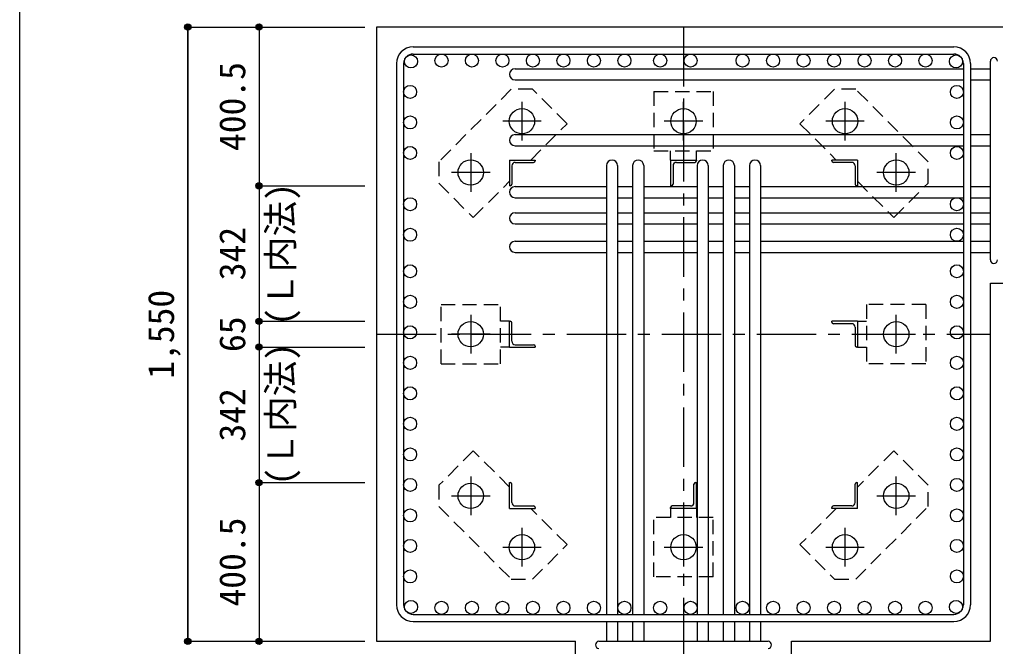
# Model space of a CAD drawing. Units: millimetres at full size, sheet at 1:30. Extents: x -5973 to 5954, y -4195 to 4201.
# Drawn here: x -5973 to -3508, y 1668 to 3250 of the extents above; entities that cross this region are included whole.
import ezdxf
from ezdxf.enums import TextEntityAlignment as Align

# ---------------------------------------------------------------- set-up
doc = ezdxf.new("R2010")
doc.units = ezdxf.units.MM
doc.header["$LTSCALE"] = 30
doc.header["$PDMODE"] = 32
doc.header["$PDSIZE"] = 15
doc.linetypes.add('CHAIN1', pattern=[8, 5, -1, 1, -1])
doc.linetypes.add('DASHED1', pattern=[1.8, 1.2, -0.6])
for name, color, linetype in [('0-1_躯体線', 2, 'Continuous'), ('0-2_アンカーボルト', 4, 'CHAIN1'), ('0-3_立上り筋', 3, 'Continuous'), ('0-4_フープ筋', 7, 'Continuous'), ('0-5_基礎梁筋', 7, 'Continuous'), ('0-6_スタラップ筋', 7, 'Continuous'), ('0-7_文字', 4, 'Continuous'), ('0-9_プレート', 4, 'DASHED1'), ('0-A_アングル', 4, 'Continuous'), ('0-D_寸法', 4, 'Continuous'), ('F-0_枠', 6, 'Continuous')]:
    doc.layers.add(name, color=color, linetype=linetype)
doc.styles.add('ＭＳ ゴシック', font='')
doc.styles.get('ＭＳ ゴシック').set_extended_font_data('MS Gothic')

msp = doc.modelspace()

# ---------------------------------------------------------------- linework, layer by layer
at = {"layer": '0-1_躯体線'}
for p, q in [((-5070.8, 3231.03), (-5070.8, 1681.03)), ((-3120.8, 3231.03), (-5070.8, 3231.03)), ((-3520.8, 2584.53), (-3120.8, 2584.53)), ((-3520.8, 1681.03), (-3520.8, 2584.53)), ((-5070.8, 1681.03), (-4568.3, 1681.03)), ((-4568.3, 1281.03), (-4568.3, 1681.03)), ((-4023.3, 1281.03), (-4023.3, 1681.03)), ((-4023.3, 1681.03), (-3520.8, 1681.03))]:
    msp.add_line(p, q, dxfattribs=at)
at = {"layer": '0-2_アンカーボルト'}
for p, q in [((-4703.8, 3042.23), (-4703.8, 2944.73)), ((-4295.8, 2944.73), (-4295.8, 3042.23)), ((-3887.8, 2944.73), (-3887.8, 3042.23)), ((-4655, 2993.53), (-4752.5, 2993.53)), ((-4247.1, 2993.53), (-4344.6, 2993.53)), ((-3839.1, 2993.53), (-3936.6, 2993.53)), ((-4833.3, 2912.73), (-4833.3, 2815.23)), ((-3758.3, 2815.23), (-3758.3, 2912.73)), ((-4784.5, 2864.03), (-4882, 2864.03)), ((-3709.6, 2864.03), (-3807.1, 2864.03)), ((-4833.3, 2504.73), (-4833.3, 2407.23)), ((-3758.3, 2407.33), (-3758.3, 2504.83)), ((-4784.5, 2456.03), (-4882, 2456.03)), ((-3807.1, 2456.03), (-3709.6, 2456.03)), ((-4833.3, 2096.83), (-4833.3, 1999.33)), ((-3758.3, 1999.33), (-3758.3, 2096.83)), ((-4882, 2048.03), (-4784.5, 2048.03)), ((-3807.1, 2048.03), (-3709.6, 2048.03)), ((-4703.8, 1967.33), (-4703.8, 1869.83)), ((-4295.8, 1967.33), (-4295.8, 1869.83)), ((-3887.8, 1869.83), (-3887.8, 1967.33)), ((-4752.5, 1918.53), (-4655, 1918.53)), ((-4344.5, 1918.53), (-4247, 1918.53)), ((-3936.6, 1918.53), (-3839.1, 1918.53))]:
    msp.add_line(p, q, dxfattribs=at)
at = {"layer": '0-2_アンカーボルト', "color": 3, "linetype": 'Continuous'}
for centre in [(-4703.8, 2993.53), (-4295.8, 2993.53), (-3887.8, 2993.53), (-4833.3, 2864.03), (-3758.3, 2864.03), (-4833.3, 2456.03), (-3758.3, 2456.03), (-4833.3, 2048.03), (-3758.3, 2048.03), (-4703.8, 1918.53), (-4295.8, 1918.53), (-3887.8, 1918.53)]:
    msp.add_circle(centre, 32, dxfattribs=at)
at = {"layer": '0-3_立上り筋'}
for centre in [(-4984.1, 3144.33), (-4907.1, 3146.53), (-4830.1, 3146.53), (-4753.1, 3146.53), (-4676.1, 3146.53), (-4599.1, 3146.53), (-4522.1, 3146.53), (-4445.1, 3146.53), (-4354.8, 3146.53), (-4277.8, 3146.53), (-4146.5, 3146.53), (-4069.5, 3146.53), (-3992.5, 3146.53), (-3915.5, 3146.53), (-3838.5, 3146.53), (-3761.5, 3146.53), (-3684.5, 3146.53), (-3607.5, 3144.33), (-4986.3, 3067.33), (-3605.3, 3067.33), (-4986.3, 2990.33), (-3605.3, 2990.33), (-4986.3, 2913.33), (-3605.3, 2913.33), (-4986.3, 2784.03), (-3605.3, 2784.03), (-4986.3, 2707.03), (-3605.3, 2707.03), (-4986.3, 2614.73), (-3605.3, 2614.73), (-4986.3, 2537.73), (-3605.3, 2537.73), (-4986.3, 2460.73), (-3605.3, 2460.73), (-4986.3, 2383.73), (-3605.3, 2383.73), (-4986.3, 2306.73), (-3605.3, 2306.73), (-4986.3, 2229.73), (-3605.3, 2229.73), (-4986.3, 2152.73), (-3605.3, 2152.73), (-4986.3, 2075.73), (-3605.3, 2075.73), (-4986.3, 1998.73), (-3605.3, 1998.73), (-4986.3, 1921.73), (-3605.3, 1921.73), (-4986.3, 1844.73), (-3605.3, 1844.73), (-4984.1, 1767.73), (-4907.1, 1765.53), (-4830.1, 1765.53), (-4753.1, 1765.53), (-4676.1, 1765.53), (-4599.1, 1765.53), (-4522.1, 1765.53), (-4445.1, 1765.53), (-4354.8, 1765.53), (-4277.8, 1765.53), (-4146.5, 1765.53), (-4069.5, 1765.53), (-3992.5, 1765.53), (-3915.5, 1765.53), (-3838.5, 1765.53), (-3761.5, 1765.53), (-3684.5, 1765.53), (-3607.5, 1767.73)]:
    msp.add_circle(centre, 16.5, dxfattribs=at)
at = {"layer": '0-4_フープ筋'}
for p, q in [((-4978.8, 3181.03), (-3612.8, 3181.03)), ((-4978.8, 3163.03), (-3612.8, 3163.03)), ((-5020.8, 3139.03), (-5020.8, 1773.03)), ((-5002.8, 3139.03), (-5002.8, 1773.03)), ((-3588.8, 3139.03), (-3588.8, 1773.03)), ((-3570.8, 3139.03), (-3570.8, 1773.03)), ((-4978.8, 1749.03), (-3612.8, 1749.03)), ((-4978.8, 1731.03), (-3612.8, 1731.03))]:
    msp.add_line(p, q, dxfattribs=at)
for centre, radius, start, end in [((-4978.8, 3139.03), 42, 90, 180), ((-3612.8, 3139.03), 42, 0, 90), ((-4978.8, 3139.03), 24, 90, 180), ((-3612.8, 3139.03), 24, 0, 90), ((-4978.8, 1773.03), 42, 180, 270), ((-4978.8, 1773.03), 24, 180, 270), ((-3612.8, 1773.03), 42, 270, 0), ((-3612.8, 1773.03), 24, 270, 0)]:
    msp.add_arc(centre, radius, start, end, dxfattribs=at)
at = {"layer": '0-5_基礎梁筋'}
for p, q in [((-4721.3, 3125.83), (-3588.8, 3125.83)), ((-3570.8, 3125.83), (-3520.8, 3125.83)), ((-4721.3, 3097.83), (-3588.8, 3097.83)), ((-3570.8, 3097.83), (-3520.8, 3097.83)), ((-4721.3, 2959.53), (-3588.8, 2959.53)), ((-3570.8, 2959.53), (-3520.8, 2959.53)), ((-4721.3, 2931.53), (-3588.8, 2931.53)), ((-3570.8, 2931.53), (-3520.8, 2931.53)), ((-4490.3, 2881.53), (-4490.3, 1749.03)), ((-4462.3, 2881.53), (-4462.3, 1749.03)), ((-4424.3, 2881.53), (-4424.3, 1749.03)), ((-4396.3, 2881.53), (-4396.3, 1749.03)), ((-4261.3, 2881.53), (-4261.3, 1749.03)), ((-4233.3, 2881.53), (-4233.3, 1749.03)), ((-4195.3, 2881.53), (-4195.3, 1749.03)), ((-4167.3, 2881.53), (-4167.3, 1749.03)), ((-4129.3, 2881.53), (-4129.3, 1749.03)), ((-4101.3, 2881.53), (-4101.3, 1749.03)), ((-4721.3, 2828.53), (-4490.3, 2828.53)), ((-4462.3, 2828.53), (-4424.3, 2828.53)), ((-4396.3, 2828.53), (-4261.3, 2828.53)), ((-4233.3, 2828.53), (-4195.3, 2828.53)), ((-4167.3, 2828.53), (-4129.3, 2828.53)), ((-4101.3, 2828.53), (-3588.8, 2828.53)), ((-3570.8, 2828.53), (-3520.8, 2828.53)), ((-4721.3, 2800.53), (-4490.3, 2800.53)), ((-4462.3, 2800.53), (-4424.3, 2800.53)), ((-4396.3, 2800.53), (-4261.3, 2800.53)), ((-4233.3, 2800.53), (-4195.3, 2800.53)), ((-4167.3, 2800.53), (-4129.3, 2800.53)), ((-4101.3, 2800.53), (-3588.8, 2800.53)), ((-3570.8, 2800.53), (-3520.8, 2800.53)), ((-4721.3, 2762.53), (-4490.3, 2762.53)), ((-4462.3, 2762.53), (-4424.3, 2762.53)), ((-4396.3, 2762.53), (-4261.3, 2762.53)), ((-4233.3, 2762.53), (-4195.3, 2762.53)), ((-4167.3, 2762.53), (-4129.3, 2762.53)), ((-4101.3, 2762.53), (-3588.8, 2762.53)), ((-3570.8, 2762.53), (-3520.8, 2762.53)), ((-4721.3, 2734.53), (-4490.3, 2734.53)), ((-4462.3, 2734.53), (-4424.3, 2734.53)), ((-4396.3, 2734.53), (-4261.3, 2734.53)), ((-4233.3, 2734.53), (-4195.3, 2734.53)), ((-4167.3, 2734.53), (-4129.3, 2734.53)), ((-4101.3, 2734.53), (-3588.8, 2734.53)), ((-3570.8, 2734.53), (-3520.8, 2734.53)), ((-4721.3, 2690.53), (-4490.3, 2690.53)), ((-4462.3, 2690.53), (-4424.3, 2690.53)), ((-4396.3, 2690.53), (-4261.3, 2690.53)), ((-4233.3, 2690.53), (-4195.3, 2690.53)), ((-4167.3, 2690.53), (-4129.3, 2690.53)), ((-4101.3, 2690.53), (-3588.8, 2690.53)), ((-3570.8, 2690.53), (-3520.8, 2690.53)), ((-4721.3, 2662.53), (-4490.3, 2662.53)), ((-4462.3, 2662.53), (-4424.3, 2662.53)), ((-4396.3, 2662.53), (-4261.3, 2662.53)), ((-4233.3, 2662.53), (-4195.3, 2662.53)), ((-4167.3, 2662.53), (-4129.3, 2662.53)), ((-4101.3, 2662.53), (-3588.8, 2662.53)), ((-3570.8, 2662.53), (-3520.8, 2662.53)), ((-4490.3, 1731.03), (-4490.3, 1681.03)), ((-4462.3, 1731.03), (-4462.3, 1681.03)), ((-4424.3, 1731.03), (-4424.3, 1681.03)), ((-4396.3, 1731.03), (-4396.3, 1681.03)), ((-4261.3, 1731.03), (-4261.3, 1681.03)), ((-4233.3, 1731.03), (-4233.3, 1681.03)), ((-4195.3, 1731.03), (-4195.3, 1681.03)), ((-4167.3, 1731.03), (-4167.3, 1681.03)), ((-4129.3, 1731.03), (-4129.3, 1681.03)), ((-4101.3, 1731.03), (-4101.3, 1681.03))]:
    msp.add_line(p, q, dxfattribs=at)
for centre, start, end in [((-4721.3, 3111.83), 90, 270), ((-4721.3, 2945.53), 90, 270), ((-4476.3, 2881.53), 0, 180), ((-4410.3, 2881.53), 0, 180), ((-4247.3, 2881.53), 0, 180), ((-4181.3, 2881.53), 0, 180), ((-4115.3, 2881.53), 0, 180), ((-4721.3, 2814.53), 90, 270), ((-4721.3, 2748.53), 90, 270), ((-4721.3, 2676.53), 90, 270)]:
    msp.add_arc(centre, 14, start, end, dxfattribs=at)
at = {"layer": '0-6_スタラップ筋'}
for p, q in [((-3520.8, 2643.53), (-3520.8, 3144.83)), ((-4509.3, 1681.03), (-4082.3, 1681.03))]:
    msp.add_line(p, q, dxfattribs=at)
for centre, start, end in [((-3511.8, 3144.83), 0, 180), ((-3511.8, 2643.53), 180, 0), ((-4509.3, 1672.03), 90, 270), ((-4082.3, 1672.03), 270, 90)]:
    msp.add_arc(centre, 9, start, end, dxfattribs=at)
at = {"layer": '0-9_プレート'}
for p, q in [((-4590, 2987.13), (-4677, 3074.03)), ((-4370.8, 3068.53), (-4370.8, 2918.53)), ((-4681.6, 2895.53), (-4590, 2987.13)), ((-4370.8, 2918.53), (-4220.8, 2918.53)), ((-4328.3, 2895.53), (-4328.3, 2918.53)), ((-4263.3, 2895.53), (-4263.3, 2918.53)), ((-3856.3, 2841.83), (-3764.7, 2750.23)), ((-3764.7, 2750.23), (-3677.8, 2837.23)), ((-4758.3, 2381.03), (-4758.3, 2531.03)), ((-3683.3, 2531.03), (-3833.3, 2531.03)), ((-3833.3, 2531.03), (-3833.3, 2381.03)), ((-4735.3, 2488.53), (-4758.3, 2488.53)), ((-3856.3, 2488.53), (-3833.3, 2488.53)), ((-4735.3, 2423.53), (-4758.3, 2423.53)), ((-3856.3, 2423.53), (-3833.3, 2423.53)), ((-4908.3, 2381.03), (-4758.3, 2381.03)), ((-4826.9, 2161.83), (-4913.8, 2074.83)), ((-4735.3, 2070.23), (-4826.9, 2161.83)), ((-4328.3, 2016.53), (-4328.3, 1993.53)), ((-4263.3, 2016.53), (-4263.3, 1993.53)), ((-3910, 2016.53), (-4001.6, 1924.93)), ((-4220.8, 1993.53), (-4370.8, 1993.53)), ((-4220.8, 1843.53), (-4220.8, 1993.53)), ((-4001.6, 1924.93), (-3914.6, 1838.03))]:
    msp.add_line(p, q, dxfattribs=at)
for points in [[(-4677, 3074.03), (-4730.7, 3074.03), (-4913.9, 2890.93), (-4913.9, 2837.23), (-4826.9, 2750.23), (-4735.3, 2841.83)], [(-4370.8, 3068.53), (-4220.8, 3068.53), (-4220.8, 2918.53)], [(-3677.8, 2837.23), (-3677.8, 2890.93), (-3860.9, 3074.13), (-3914.6, 3074.13), (-4001.6, 2987.13), (-3910, 2895.53)], [(-4908.3, 2381.03), (-4908.3, 2531.03), (-4758.3, 2531.03)], [(-3683.3, 2531.03), (-3683.3, 2381.03), (-3833.3, 2381.03)], [(-3914.6, 1838.03), (-3860.9, 1838.03), (-3677.7, 2021.13), (-3677.7, 2074.83), (-3764.7, 2161.83), (-3856.3, 2070.23)], [(-4913.8, 2074.83), (-4913.8, 2021.13), (-4730.7, 1837.93), (-4677, 1837.93), (-4590, 1924.93), (-4681.6, 2016.53)], [(-4220.8, 1843.53), (-4370.8, 1843.53), (-4370.8, 1993.53)]]:
    msp.add_lwpolyline(points, dxfattribs=at)
at = {"layer": '0-A_アングル'}
for p, q in [((-4735.3, 2895.53), (-4670.3, 2895.53)), ((-4735.3, 2895.53), (-4735.3, 2830.53)), ((-4720.8, 2889.53), (-4674.3, 2889.53)), ((-4670.3, 2895.53), (-4670.3, 2893.53)), ((-4328.3, 2895.53), (-4263.3, 2895.53)), ((-4328.3, 2895.53), (-4328.3, 2830.53)), ((-4313.8, 2889.53), (-4267.3, 2889.53)), ((-4263.3, 2895.53), (-4263.3, 2893.53)), ((-3856.3, 2895.53), (-3921.3, 2895.53)), ((-3921.3, 2893.53), (-3921.3, 2895.53)), ((-3870.8, 2889.53), (-3917.3, 2889.53)), ((-3856.3, 2895.53), (-3856.3, 2830.53)), ((-4729.3, 2881.03), (-4729.3, 2834.53)), ((-4322.3, 2881.03), (-4322.3, 2834.53)), ((-3862.3, 2881.03), (-3862.3, 2834.53)), ((-4733.3, 2830.53), (-4735.3, 2830.53)), ((-4326.3, 2830.53), (-4328.3, 2830.53)), ((-3856.3, 2830.53), (-3858.3, 2830.53)), ((-4735.3, 2488.53), (-4733.3, 2488.53)), ((-4735.3, 2423.53), (-4735.3, 2488.53)), ((-4729.3, 2438.03), (-4729.3, 2484.53)), ((-3856.3, 2488.53), (-3921.3, 2488.53)), ((-3921.3, 2486.53), (-3921.3, 2488.53)), ((-3870.8, 2482.53), (-3917.3, 2482.53)), ((-3862.3, 2474.03), (-3862.3, 2427.53)), ((-3856.3, 2488.53), (-3856.3, 2423.53)), ((-4735.3, 2423.53), (-4670.3, 2423.53)), ((-4720.8, 2429.53), (-4674.3, 2429.53)), ((-4670.3, 2425.53), (-4670.3, 2423.53)), ((-3856.3, 2423.53), (-3858.3, 2423.53)), ((-4735.3, 2081.53), (-4733.3, 2081.53)), ((-4735.3, 2016.53), (-4735.3, 2081.53)), ((-4729.3, 2031.03), (-4729.3, 2077.53)), ((-4269.3, 2031.03), (-4269.3, 2077.53)), ((-4265.3, 2081.53), (-4263.3, 2081.53)), ((-4263.3, 2016.53), (-4263.3, 2081.53)), ((-3862.3, 2031.03), (-3862.3, 2077.53)), ((-3858.3, 2081.53), (-3856.3, 2081.53)), ((-3856.3, 2016.53), (-3856.3, 2081.53)), ((-4720.8, 2022.53), (-4674.3, 2022.53)), ((-4277.8, 2022.53), (-4324.3, 2022.53)), ((-3870.8, 2022.53), (-3917.3, 2022.53)), ((-4735.3, 2016.53), (-4670.3, 2016.53)), ((-4670.3, 2018.53), (-4670.3, 2016.53)), ((-4328.3, 2016.53), (-4328.3, 2018.53)), ((-4263.3, 2016.53), (-4328.3, 2016.53)), ((-3921.3, 2016.53), (-3921.3, 2018.53)), ((-3856.3, 2016.53), (-3921.3, 2016.53))]:
    msp.add_line(p, q, dxfattribs=at)
for centre, radius, start, end in [((-4720.8, 2881.03), 8.5, 90, 180), ((-4674.3, 2893.53), 4, 270, 0), ((-4313.8, 2881.03), 8.5, 90, 180), ((-4267.3, 2893.53), 4, 270, 0), ((-3917.3, 2893.53), 4, 180, 270), ((-3870.8, 2881.03), 8.5, 0, 90), ((-4733.3, 2834.53), 4, 270, 0), ((-4326.3, 2834.53), 4, 270, 0), ((-3858.3, 2834.53), 4, 180, 270), ((-4733.3, 2484.53), 4, 0, 90), ((-3917.3, 2486.53), 4, 180, 270), ((-3870.8, 2474.03), 8.5, 0, 90), ((-4720.8, 2438.03), 8.5, 180, 270), ((-4674.3, 2425.53), 4, 0, 90), ((-3858.3, 2427.53), 4, 180, 270), ((-4733.3, 2077.53), 4, 0, 90), ((-4265.3, 2077.53), 4, 90, 180), ((-3858.3, 2077.53), 4, 90, 180), ((-4720.8, 2031.03), 8.5, 180, 270), ((-4674.3, 2018.53), 4, 0, 90), ((-4324.3, 2018.53), 4, 90, 180), ((-4277.8, 2031.03), 8.5, 270, 0), ((-3917.3, 2018.53), 4, 90, 180), ((-3870.8, 2031.03), 8.5, 270, 0)]:
    msp.add_arc(centre, radius, start, end, dxfattribs=at)
at = {"layer": '0-D_寸法'}
for p, q in [((-5547.84, 3231.03), (-5367.84, 3231.03)), ((-5547.84, 3231.03), (-5367.84, 3231.03)), ((-5547.84, 3231.03), (-5547.84, 1681.03)), ((-5547.84, 1681.03), (-5547.84, 3231.03)), ((-5367.84, 3231.03), (-5367.84, 2830.53)), ((-5367.84, 3231.03), (-5100.8, 3231.03)), ((-5367.84, 2830.53), (-5100.8, 2830.53)), ((-5367.84, 2830.53), (-5367.84, 2488.53)), ((-5367.84, 2488.53), (-5100.8, 2488.53)), ((-5367.84, 2488.53), (-5367.84, 2423.53)), ((-5367.84, 2423.53), (-5100.8, 2423.53)), ((-5367.84, 2423.53), (-5367.84, 2081.53)), ((-5367.84, 2081.53), (-5100.8, 2081.53)), ((-5367.84, 2081.53), (-5367.84, 1681.03)), ((-5547.84, 1681.03), (-5367.84, 1681.03)), ((-5367.84, 1681.03), (-5100.8, 1681.03)), ((-5367.84, 1681.03), (-5100.8, 1681.03))]:
    msp.add_line(p, q, dxfattribs=at)
at = {"layer": '0-D_寸法', "linetype": 'CHAIN1'}
for p, q in [((-4295.8, 3231.03), (-4295.8, 1281.03)), ((-5070.8, 2456.03), (-3520.8, 2456.03))]:
    msp.add_line(p, q, dxfattribs=at)
at = {"layer": '0-D_寸法'}
for centre, radius in [((-5547.84, 3231.03), 8), ((-5547.84, 3231.03), 7.2), ((-5547.84, 3231.03), 6.4), ((-5547.84, 3231.03), 5.6), ((-5547.84, 3231.03), 4.8), ((-5547.84, 3231.03), 4), ((-5547.84, 3231.03), 3.2), ((-5547.84, 3231.03), 2.4), ((-5547.84, 3231.03), 1.6), ((-5547.84, 3231.03), 0.8), ((-5367.84, 3231.03), 8), ((-5367.84, 3231.03), 7.2), ((-5367.84, 3231.03), 6.4), ((-5367.84, 3231.03), 5.6), ((-5367.84, 3231.03), 4.8), ((-5367.84, 3231.03), 4), ((-5367.84, 3231.03), 3.2), ((-5367.84, 3231.03), 2.4), ((-5367.84, 3231.03), 1.6), ((-5367.84, 3231.03), 0.8), ((-5367.84, 2830.53), 8), ((-5367.84, 2830.53), 7.2), ((-5367.84, 2830.53), 6.4), ((-5367.84, 2830.53), 5.6), ((-5367.84, 2830.53), 4.8), ((-5367.84, 2830.53), 4), ((-5367.84, 2830.53), 3.2), ((-5367.84, 2830.53), 2.4), ((-5367.84, 2830.53), 1.6), ((-5367.84, 2830.53), 0.8), ((-5367.84, 2488.53), 8), ((-5367.84, 2488.53), 7.2), ((-5367.84, 2488.53), 6.4), ((-5367.84, 2488.53), 5.6), ((-5367.84, 2488.53), 4.8), ((-5367.84, 2488.53), 4), ((-5367.84, 2488.53), 3.2), ((-5367.84, 2488.53), 2.4), ((-5367.84, 2488.53), 1.6), ((-5367.84, 2488.53), 0.8), ((-5367.84, 2423.53), 8), ((-5367.84, 2423.53), 7.2), ((-5367.84, 2423.53), 6.4), ((-5367.84, 2423.53), 5.6), ((-5367.84, 2423.53), 4.8), ((-5367.84, 2423.53), 4), ((-5367.84, 2423.53), 3.2), ((-5367.84, 2423.53), 2.4), ((-5367.84, 2423.53), 1.6), ((-5367.84, 2423.53), 0.8), ((-5367.84, 2081.53), 8), ((-5367.84, 2081.53), 7.2), ((-5367.84, 2081.53), 6.4), ((-5367.84, 2081.53), 5.6), ((-5367.84, 2081.53), 4.8), ((-5367.84, 2081.53), 4), ((-5367.84, 2081.53), 3.2), ((-5367.84, 2081.53), 2.4), ((-5367.84, 2081.53), 1.6), ((-5367.84, 2081.53), 0.8), ((-5547.84, 1681.03), 8), ((-5547.84, 1681.03), 7.2), ((-5547.84, 1681.03), 6.4), ((-5547.84, 1681.03), 5.6), ((-5547.84, 1681.03), 4.8), ((-5547.84, 1681.03), 4), ((-5547.84, 1681.03), 3.2), ((-5547.84, 1681.03), 2.4), ((-5547.84, 1681.03), 1.6), ((-5547.84, 1681.03), 0.8), ((-5367.84, 1681.03), 8), ((-5367.84, 1681.03), 7.2), ((-5367.84, 1681.03), 6.4), ((-5367.84, 1681.03), 5.6), ((-5367.84, 1681.03), 4.8), ((-5367.84, 1681.03), 4), ((-5367.84, 1681.03), 3.2), ((-5367.84, 1681.03), 2.4), ((-5367.84, 1681.03), 1.6), ((-5367.84, 1681.03), 0.8)]:
    msp.add_circle(centre, radius, dxfattribs=at)
at = {"layer": '0-D_寸法', "color": 7}
for p in [(-5547.84, 3231.03), (-5367.84, 3231.03), (-5367.84, 3231.03), (-5367.84, 2830.53), (-5367.84, 2830.53), (-5367.84, 2488.53), (-5367.84, 2488.53), (-5367.84, 2423.53), (-5367.84, 2423.53), (-5367.84, 2081.53), (-5367.84, 2081.53), (-5547.84, 1681.03), (-5367.84, 1681.03), (-5367.84, 1681.03)]:
    msp.add_point(p, dxfattribs=at)
at = {"layer": 'F-0_枠'}
msp.add_line((-5972.88, 4201.15), (-5972.88, -4195.24), dxfattribs=at)

# ---------------------------------------------------------------- texts
at = {"layer": '0-7_文字', "style": 'ＭＳ ゴシック'}
for p in [(-5261.14, 2477.67), (-5261.14, 2074.39)]:
    msp.add_text('(Ｌ内法)', height=65.98, rotation=90, dxfattribs=at).set_placement(p, align=Align.BOTTOM_LEFT)
at = {"layer": '0-D_寸法', "style": 'ＭＳ ゴシック'}
for s, p in [('400.5', (-5382.84, 2918.28)), ('342', (-5382.84, 2592.03)), ('1,550', (-5562.84, 2343.53)), ('65', (-5382.84, 2411.03)), ('342', (-5382.84, 2185.03)), ('400.5', (-5382.84, 1768.78))]:
    msp.add_text(s, height=65.98, rotation=90, dxfattribs=at).set_placement(p, align=Align.BOTTOM_LEFT)

doc.saveas('drawing.dxf')
